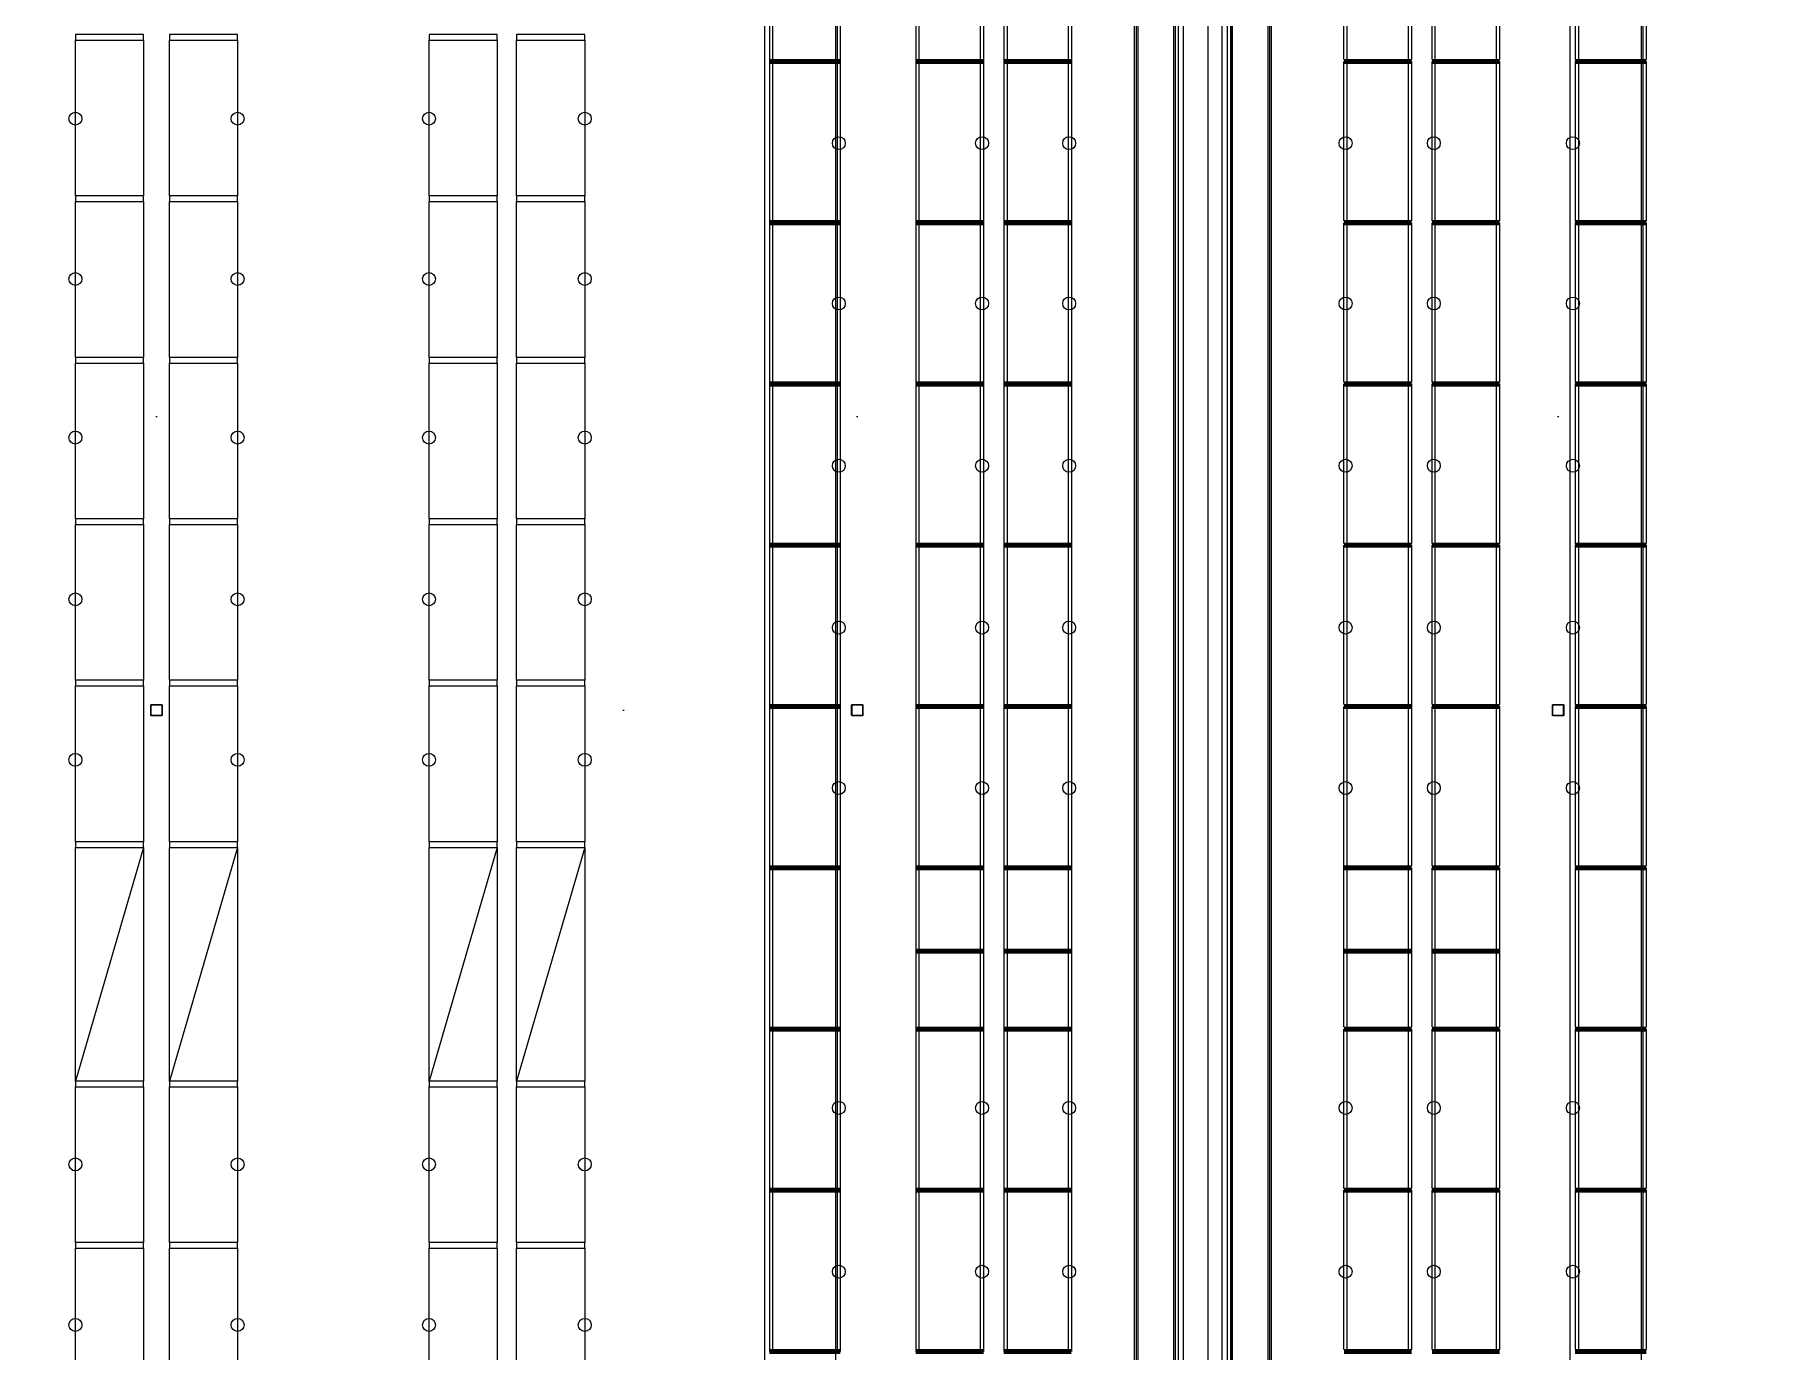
# Model space of a CAD drawing. Header units: millimetres. Extents: x 626570 to 643256, y 6233 to 11343.
# Drawn here: x 635661 to 636723, y 9051 to 9863 of the extents above; entities that cross this region are included whole.
import ezdxf

# ---------------------------------------------------------------- set-up
doc = ezdxf.new("R2010")
doc.units = ezdxf.units.MM
doc.header["$LTSCALE"] = 4000
doc.header["$MEASUREMENT"] = 0
for name, pattern in [('CENTER2', [1.125, 0.75, -0.125, 0.125, -0.125]), ('DASHDOT', [1, 0.5, -0.25, 0, -0.25]), ('HIDDEN', [0.375, 0.25, -0.125])]:
    doc.linetypes.add(name, pattern=pattern)
for name, color, linetype in [('17', 170, 'CONTINUOUS'), ('BEAMS', 170, 'CONTINUOUS'), ('CENTERLINE', 4, 'CENTER2'), ('CONVTOP', 4, 'CONTINUOUS'), ('FRAMES', 170, 'CONTINUOUS'), ('LIGHTS', 50, 'CONTINUOUS'), ('MASTERFOUNDATION_1', 4, 'DASHDOT'), ('MASTERFOUNDATION_25', 7, 'CONTINUOUS'), ('PICKMOD1', 4, 'CONTINUOUS')]:
    doc.layers.add(name, color=color, linetype=linetype)

msp = doc.modelspace()

# ---------------------------------------------------------------- linework, layer by layer
at = {"layer": '17', "linetype": 'HIDDEN'}
for p, q in [((635727.9, 9362), (635685.9, 9218)), ((635785.9, 9362), (635743.9, 9218)), ((635945.9, 9362), (635903.9, 9218)), ((635999.9, 9362), (635957.9, 9218))]:
    msp.add_line(p, q, dxfattribs=at)
at = {"layer": 'BEAMS', "linetype": 'Continuous'}
for p, q in [((636113.7, 9945.8), (636113.7, 9846.4)), ((636115.7, 9945.8), (636115.7, 9846.4)), ((636155.4, 9945.8), (636155.4, 9846.4)), ((636157.4, 9945.8), (636157.4, 9846.4)), ((636610.4, 9945.8), (636610.4, 9847.6)), ((636612.4, 9945.8), (636612.4, 9847.6)), ((636652.2, 9945.8), (636652.2, 9847.6)), ((636654.2, 9945.8), (636654.2, 9847.6)), ((635685.9, 9763.5), (635685.9, 9859.5)), ((635727.9, 9859.5), (635727.9, 9763.5)), ((635743.9, 9763.5), (635743.9, 9859.5)), ((635785.9, 9859.5), (635785.9, 9763.5)), ((635903.9, 9763.5), (635903.9, 9859.5)), ((635945.9, 9859.5), (635945.9, 9763.5)), ((635957.9, 9763.5), (635957.9, 9859.5)), ((635999.9, 9859.5), (635999.9, 9763.5)), ((636113.7, 9846.4), (636113.7, 9747)), ((636115.7, 9846.4), (636115.7, 9747)), ((636155.4, 9846.4), (636155.4, 9747)), ((636157.4, 9846.4), (636157.4, 9747)), ((636610.4, 9846.4), (636610.4, 9748.2)), ((636612.4, 9846.4), (636612.4, 9748.2)), ((636652.2, 9846.4), (636652.2, 9748.2)), ((636654.2, 9846.4), (636654.2, 9748.2)), ((635685.9, 9664), (635685.9, 9760)), ((635727.9, 9760), (635727.9, 9664)), ((635743.9, 9664), (635743.9, 9760)), ((635785.9, 9760), (635785.9, 9664)), ((635903.9, 9664), (635903.9, 9760)), ((635945.9, 9760), (635945.9, 9664)), ((635957.9, 9664), (635957.9, 9760)), ((635999.9, 9760), (635999.9, 9664)), ((636113.7, 9747), (636113.7, 9647.6)), ((636115.7, 9747), (636115.7, 9647.6)), ((636155.4, 9747), (636155.4, 9647.6)), ((636157.4, 9747), (636157.4, 9647.6)), ((636610.4, 9747), (636610.4, 9648.8)), ((636612.4, 9747), (636612.4, 9648.8)), ((636652.2, 9747), (636652.2, 9648.8)), ((636654.2, 9747), (636654.2, 9648.8)), ((635685.9, 9564.5), (635685.9, 9660.5)), ((635727.9, 9660.5), (635727.9, 9564.5)), ((635743.9, 9564.5), (635743.9, 9660.5)), ((635785.9, 9660.5), (635785.9, 9564.5)), ((635903.9, 9564.5), (635903.9, 9660.5)), ((635945.9, 9660.5), (635945.9, 9564.5)), ((635957.9, 9564.5), (635957.9, 9660.5)), ((635999.9, 9660.5), (635999.9, 9564.5)), ((636113.7, 9647.6), (636113.7, 9548.3)), ((636115.7, 9647.6), (636115.7, 9548.3)), ((636155.4, 9647.6), (636155.4, 9548.3)), ((636157.4, 9647.6), (636157.4, 9548.3)), ((636610.4, 9647.6), (636610.4, 9549.4)), ((636612.4, 9647.6), (636612.4, 9549.4)), ((636652.2, 9647.6), (636652.2, 9549.4)), ((636654.2, 9647.6), (636654.2, 9549.4)), ((635685.9, 9465), (635685.9, 9561)), ((635727.9, 9561), (635727.9, 9465)), ((635743.9, 9465), (635743.9, 9561)), ((635785.9, 9561), (635785.9, 9465)), ((635903.9, 9465), (635903.9, 9561)), ((635945.9, 9561), (635945.9, 9465)), ((635957.9, 9465), (635957.9, 9561)), ((635999.9, 9561), (635999.9, 9465)), ((636113.7, 9548.3), (636113.7, 9448.9)), ((636115.7, 9548.3), (636115.7, 9448.9)), ((636155.4, 9548.3), (636155.4, 9448.9)), ((636157.4, 9548.3), (636157.4, 9448.9)), ((636610.4, 9548.3), (636610.4, 9450.1)), ((636612.4, 9548.3), (636612.4, 9450.1)), ((636652.2, 9548.3), (636652.2, 9450.1)), ((636654.2, 9548.3), (636654.2, 9450.1)), ((635685.9, 9365.5), (635685.9, 9461.5)), ((635727.9, 9461.5), (635727.9, 9365.5)), ((635743.9, 9365.5), (635743.9, 9461.5)), ((635785.9, 9461.5), (635785.9, 9365.5)), ((635903.9, 9365.5), (635903.9, 9461.5)), ((635945.9, 9461.5), (635945.9, 9365.5)), ((635957.9, 9365.5), (635957.9, 9461.5)), ((635999.9, 9461.5), (635999.9, 9365.5)), ((636113.7, 9448.9), (636113.7, 9349.5)), ((636115.7, 9448.9), (636115.7, 9349.5)), ((636155.4, 9448.9), (636155.4, 9349.5)), ((636157.4, 9448.9), (636157.4, 9349.5)), ((636610.4, 9448.9), (636610.4, 9350.7)), ((636612.4, 9448.9), (636612.4, 9350.7)), ((636652.2, 9448.9), (636652.2, 9350.7)), ((636654.2, 9448.9), (636654.2, 9350.7)), ((635685.9, 9218), (635685.9, 9362)), ((635727.9, 9362), (635727.9, 9218)), ((635743.9, 9218), (635743.9, 9362)), ((635785.9, 9362), (635785.9, 9218)), ((635903.9, 9218), (635903.9, 9362)), ((635945.9, 9362), (635945.9, 9218)), ((635957.9, 9218), (635957.9, 9362)), ((635999.9, 9362), (635999.9, 9218)), ((636113.7, 9349.5), (636113.7, 9250.1)), ((636115.7, 9349.5), (636115.7, 9250.1)), ((636155.4, 9349.5), (636155.4, 9250.1)), ((636157.4, 9349.5), (636157.4, 9250.1)), ((636610.4, 9349.5), (636610.4, 9251.3)), ((636612.4, 9349.5), (636612.4, 9251.3)), ((636652.2, 9349.5), (636652.2, 9251.3)), ((636654.2, 9349.5), (636654.2, 9251.3)), ((636113.7, 9250.1), (636113.7, 9150.8)), ((636115.7, 9250.1), (636115.7, 9150.8)), ((636155.4, 9250.1), (636155.4, 9150.8)), ((636157.4, 9250.1), (636157.4, 9150.8)), ((636610.4, 9250.1), (636610.4, 9151.9)), ((636612.4, 9250.1), (636612.4, 9151.9)), ((636652.2, 9250.1), (636652.2, 9151.9)), ((636654.2, 9250.1), (636654.2, 9151.9)), ((635685.9, 9118.5), (635685.9, 9214.5)), ((635727.9, 9214.5), (635727.9, 9118.5)), ((635743.9, 9118.5), (635743.9, 9214.5)), ((635785.9, 9214.5), (635785.9, 9118.5)), ((635903.9, 9118.5), (635903.9, 9214.5)), ((635945.9, 9214.5), (635945.9, 9118.5)), ((635957.9, 9118.5), (635957.9, 9214.5)), ((635999.9, 9214.5), (635999.9, 9118.5)), ((636113.7, 9150.8), (636113.7, 9051.4)), ((636115.7, 9150.8), (636115.7, 9051.4)), ((636155.4, 9150.8), (636155.4, 9051.4)), ((636157.4, 9150.8), (636157.4, 9051.4)), ((636610.4, 9150.8), (636610.4, 9052.6)), ((636612.4, 9150.8), (636612.4, 9052.6)), ((636652.2, 9150.8), (636652.2, 9052.6)), ((636654.2, 9150.8), (636654.2, 9052.6)), ((635685.9, 9019), (635685.9, 9115)), ((635727.9, 9115), (635727.9, 9019)), ((635743.9, 9019), (635743.9, 9115)), ((635785.9, 9115), (635785.9, 9019)), ((635903.9, 9019), (635903.9, 9115)), ((635945.9, 9115), (635945.9, 9019)), ((635957.9, 9019), (635957.9, 9115)), ((635999.9, 9115), (635999.9, 9019))]:
    msp.add_line(p, q, dxfattribs=at)
at = {"layer": 'BEAMS'}
for p, q in [((636203.9, 9945.8), (636203.9, 9846.4)), ((636205.9, 9945.8), (636205.9, 9846.4)), ((636243.7, 9945.8), (636243.7, 9846.4)), ((636245.7, 9945.8), (636245.7, 9846.4)), ((636258.2, 9945.8), (636258.2, 9846.4)), ((636260.2, 9945.8), (636260.2, 9846.4)), ((636297.9, 9945.8), (636297.9, 9846.4)), ((636299.9, 9945.8), (636299.9, 9846.4)), ((636467.9, 9847.6), (636467.9, 9945.8)), ((636469.9, 9847.6), (636469.9, 9945.8)), ((636507.7, 9847.6), (636507.7, 9945.8)), ((636509.7, 9847.6), (636509.7, 9945.8)), ((636522.2, 9847.6), (636522.2, 9945.8)), ((636524.2, 9847.6), (636524.2, 9945.8)), ((636561.9, 9847.6), (636561.9, 9945.8)), ((636563.9, 9847.6), (636563.9, 9945.8)), ((636203.9, 9846.4), (636203.9, 9747)), ((636205.9, 9846.4), (636205.9, 9747)), ((636243.7, 9846.4), (636243.7, 9747)), ((636245.7, 9846.4), (636245.7, 9747)), ((636258.2, 9846.4), (636258.2, 9747)), ((636260.2, 9846.4), (636260.2, 9747)), ((636297.9, 9846.4), (636297.9, 9747)), ((636299.9, 9846.4), (636299.9, 9747)), ((636467.9, 9748.2), (636467.9, 9846.4)), ((636469.9, 9748.2), (636469.9, 9846.4)), ((636507.7, 9748.2), (636507.7, 9846.4)), ((636509.7, 9748.2), (636509.7, 9846.4)), ((636522.2, 9748.2), (636522.2, 9846.4)), ((636524.2, 9748.2), (636524.2, 9846.4)), ((636561.9, 9748.2), (636561.9, 9846.4)), ((636563.9, 9748.2), (636563.9, 9846.4)), ((636203.9, 9747), (636203.9, 9647.6)), ((636205.9, 9747), (636205.9, 9647.6)), ((636243.7, 9747), (636243.7, 9647.6)), ((636245.7, 9747), (636245.7, 9647.6)), ((636258.2, 9747), (636258.2, 9647.6)), ((636260.2, 9747), (636260.2, 9647.6)), ((636297.9, 9747), (636297.9, 9647.6)), ((636299.9, 9747), (636299.9, 9647.6)), ((636467.9, 9648.8), (636467.9, 9747)), ((636469.9, 9648.8), (636469.9, 9747)), ((636507.7, 9648.8), (636507.7, 9747)), ((636509.7, 9648.8), (636509.7, 9747)), ((636522.2, 9648.8), (636522.2, 9747)), ((636524.2, 9648.8), (636524.2, 9747)), ((636561.9, 9648.8), (636561.9, 9747)), ((636563.9, 9648.8), (636563.9, 9747)), ((636203.9, 9647.6), (636203.9, 9548.3)), ((636205.9, 9647.6), (636205.9, 9548.3)), ((636243.7, 9647.6), (636243.7, 9548.3)), ((636245.7, 9647.6), (636245.7, 9548.3)), ((636258.2, 9647.6), (636258.2, 9548.3)), ((636260.2, 9647.6), (636260.2, 9548.3)), ((636297.9, 9647.6), (636297.9, 9548.3)), ((636299.9, 9647.6), (636299.9, 9548.3)), ((636467.9, 9549.4), (636467.9, 9647.6)), ((636469.9, 9549.4), (636469.9, 9647.6)), ((636507.7, 9549.4), (636507.7, 9647.6)), ((636509.7, 9549.4), (636509.7, 9647.6)), ((636522.2, 9549.4), (636522.2, 9647.6)), ((636524.2, 9549.4), (636524.2, 9647.6)), ((636561.9, 9549.4), (636561.9, 9647.6)), ((636563.9, 9549.4), (636563.9, 9647.6)), ((636203.9, 9548.3), (636203.9, 9448.9)), ((636205.9, 9548.3), (636205.9, 9448.9)), ((636243.7, 9548.3), (636243.7, 9448.9)), ((636245.7, 9548.3), (636245.7, 9448.9)), ((636258.2, 9548.3), (636258.2, 9448.9)), ((636260.2, 9548.3), (636260.2, 9448.9)), ((636297.9, 9548.3), (636297.9, 9448.9)), ((636299.9, 9548.3), (636299.9, 9448.9)), ((636467.9, 9450.1), (636467.9, 9548.3)), ((636469.9, 9450.1), (636469.9, 9548.3)), ((636507.7, 9448.9), (636507.7, 9548.3)), ((636509.7, 9448.9), (636509.7, 9548.3)), ((636522.2, 9450.1), (636522.2, 9548.3)), ((636524.2, 9450.1), (636524.2, 9548.3)), ((636561.9, 9450.1), (636561.9, 9548.3)), ((636563.9, 9450.1), (636563.9, 9548.3)), ((636203.9, 9448.9), (636203.9, 9349.5)), ((636205.9, 9448.9), (636205.9, 9349.5)), ((636243.7, 9448.9), (636243.7, 9349.5)), ((636245.7, 9448.9), (636245.7, 9349.5)), ((636258.2, 9448.9), (636258.2, 9349.5)), ((636260.2, 9448.9), (636260.2, 9349.5)), ((636297.9, 9448.9), (636297.9, 9349.5)), ((636299.9, 9448.9), (636299.9, 9349.5)), ((636467.9, 9349.5), (636467.9, 9448.9)), ((636469.9, 9349.5), (636469.9, 9448.9)), ((636507.7, 9350.7), (636507.7, 9448.9)), ((636509.7, 9350.7), (636509.7, 9448.9)), ((636522.2, 9350.7), (636522.2, 9448.9)), ((636524.2, 9350.7), (636524.2, 9448.9)), ((636561.9, 9350.7), (636561.9, 9448.9)), ((636563.9, 9350.7), (636563.9, 9448.9)), ((636203.9, 9349.5), (636203.9, 9250.1)), ((636205.9, 9349.5), (636205.9, 9250.1)), ((636243.7, 9349.5), (636243.7, 9250.1)), ((636245.7, 9349.5), (636245.7, 9250.1)), ((636258.2, 9349.5), (636258.2, 9250.1)), ((636260.2, 9349.5), (636260.2, 9250.1)), ((636297.9, 9349.5), (636297.9, 9250.1)), ((636299.9, 9349.5), (636299.9, 9250.1)), ((636467.9, 9251.3), (636467.9, 9349.5)), ((636469.9, 9251.3), (636469.9, 9349.5)), ((636507.7, 9251.3), (636507.7, 9349.5)), ((636509.7, 9251.3), (636509.7, 9349.5)), ((636522.2, 9251.3), (636522.2, 9349.5)), ((636524.2, 9251.3), (636524.2, 9349.5)), ((636561.9, 9251.3), (636561.9, 9349.5)), ((636563.9, 9251.3), (636563.9, 9349.5)), ((636203.9, 9250.1), (636203.9, 9150.8)), ((636205.9, 9250.1), (636205.9, 9150.8)), ((636243.7, 9250.1), (636243.7, 9150.8)), ((636245.7, 9250.1), (636245.7, 9150.8)), ((636258.2, 9250.1), (636258.2, 9150.8)), ((636260.2, 9250.1), (636260.2, 9150.8)), ((636297.9, 9250.1), (636297.9, 9150.8)), ((636299.9, 9250.1), (636299.9, 9150.8)), ((636467.9, 9151.9), (636467.9, 9250.1)), ((636469.9, 9151.9), (636469.9, 9250.1)), ((636507.7, 9151.9), (636507.7, 9250.1)), ((636509.7, 9151.9), (636509.7, 9250.1)), ((636522.2, 9151.9), (636522.2, 9250.1)), ((636524.2, 9151.9), (636524.2, 9250.1)), ((636561.9, 9151.9), (636561.9, 9250.1)), ((636563.9, 9151.9), (636563.9, 9250.1)), ((636203.9, 9150.8), (636203.9, 9051.4)), ((636205.9, 9150.8), (636205.9, 9051.4)), ((636243.7, 9150.8), (636243.7, 9051.4)), ((636245.7, 9150.8), (636245.7, 9051.4)), ((636258.2, 9150.8), (636258.2, 9051.4)), ((636260.2, 9150.8), (636260.2, 9051.4)), ((636297.9, 9150.8), (636297.9, 9051.4)), ((636299.9, 9150.8), (636299.9, 9051.4)), ((636467.9, 9052.6), (636467.9, 9150.8)), ((636469.9, 9052.6), (636469.9, 9150.8)), ((636507.7, 9052.6), (636507.7, 9150.8)), ((636509.7, 9052.6), (636509.7, 9150.8)), ((636522.2, 9052.6), (636522.2, 9150.8)), ((636524.2, 9052.6), (636524.2, 9150.8)), ((636561.9, 9052.6), (636561.9, 9150.8)), ((636563.9, 9052.6), (636563.9, 9150.8))]:
    msp.add_line(p, q, dxfattribs=at)
at = {"layer": 'CENTERLINE'}
msp.add_line((636383.9, 10536.7), (636383.9, 8250.6), dxfattribs=at)
msp.add_line((636383.9, 10536.7), (636383.9, 8250.6), dxfattribs=at)
at = {"layer": 'CONVTOP'}
for p, q in [((636365.8, 9045), (636365.8, 10472)), ((636368.9, 9045), (636368.9, 10472)), ((636392.9, 9045), (636392.9, 10472)), ((636396, 9045), (636396, 10472)), ((636339.8, 10294.2), (636339.8, 8353.5)), ((636340.8, 10294.2), (636340.8, 8353.5)), ((636362.8, 10294.2), (636362.8, 8353.5)), ((636363.8, 10294.2), (636363.8, 8353.5)), ((636398, 10294.2), (636398, 8353.5)), ((636399, 10294.2), (636399, 8353.5)), ((636421, 10294.2), (636421, 8353.5)), ((636422, 10294.2), (636422, 8353.5))]:
    msp.add_line(p, q, dxfattribs=at)
at = {"layer": 'FRAMES', "linetype": 'Continuous', "flags": 128}
for points in [[(635685.9, 9859.5), (635727.9, 9859.5), (635727.9, 9863), (635685.9, 9863), (635685.9, 9859.5)], [(635743.9, 9859.5), (635785.9, 9859.5), (635785.9, 9863), (635743.9, 9863), (635743.9, 9859.5)], [(635903.9, 9859.5), (635945.9, 9859.5), (635945.9, 9863), (635903.9, 9863), (635903.9, 9859.5)], [(635957.9, 9859.5), (635999.9, 9859.5), (635999.9, 9863), (635957.9, 9863), (635957.9, 9859.5)], [(635685.9, 9760), (635727.9, 9760), (635727.9, 9763.5), (635685.9, 9763.5), (635685.9, 9760)], [(635743.9, 9760), (635785.9, 9760), (635785.9, 9763.5), (635743.9, 9763.5), (635743.9, 9760)], [(635903.9, 9760), (635945.9, 9760), (635945.9, 9763.5), (635903.9, 9763.5), (635903.9, 9760)], [(635957.9, 9760), (635999.9, 9760), (635999.9, 9763.5), (635957.9, 9763.5), (635957.9, 9760)], [(635685.9, 9660.5), (635727.9, 9660.5), (635727.9, 9664), (635685.9, 9664), (635685.9, 9660.5)], [(635743.9, 9660.5), (635785.9, 9660.5), (635785.9, 9664), (635743.9, 9664), (635743.9, 9660.5)], [(635903.9, 9660.5), (635945.9, 9660.5), (635945.9, 9664), (635903.9, 9664), (635903.9, 9660.5)], [(635957.9, 9660.5), (635999.9, 9660.5), (635999.9, 9664), (635957.9, 9664), (635957.9, 9660.5)], [(635685.9, 9561), (635727.9, 9561), (635727.9, 9564.5), (635685.9, 9564.5), (635685.9, 9561)], [(635743.9, 9561), (635785.9, 9561), (635785.9, 9564.5), (635743.9, 9564.5), (635743.9, 9561)], [(635903.9, 9561), (635945.9, 9561), (635945.9, 9564.5), (635903.9, 9564.5), (635903.9, 9561)], [(635957.9, 9561), (635999.9, 9561), (635999.9, 9564.5), (635957.9, 9564.5), (635957.9, 9561)], [(635685.9, 9461.5), (635727.9, 9461.5), (635727.9, 9465), (635685.9, 9465), (635685.9, 9461.5)], [(635743.9, 9461.5), (635785.9, 9461.5), (635785.9, 9465), (635743.9, 9465), (635743.9, 9461.5)], [(635903.9, 9461.5), (635945.9, 9461.5), (635945.9, 9465), (635903.9, 9465), (635903.9, 9461.5)], [(635957.9, 9461.5), (635999.9, 9461.5), (635999.9, 9465), (635957.9, 9465), (635957.9, 9461.5)], [(635685.9, 9362), (635727.9, 9362), (635727.9, 9365.5), (635685.9, 9365.5), (635685.9, 9362)], [(635685.9, 9362), (635727.9, 9362), (635727.9, 9365.5), (635685.9, 9365.5), (635685.9, 9362)], [(635743.9, 9362), (635785.9, 9362), (635785.9, 9365.5), (635743.9, 9365.5), (635743.9, 9362)], [(635743.9, 9362), (635785.9, 9362), (635785.9, 9365.5), (635743.9, 9365.5), (635743.9, 9362)], [(635903.9, 9362), (635945.9, 9362), (635945.9, 9365.5), (635903.9, 9365.5), (635903.9, 9362)], [(635903.9, 9362), (635945.9, 9362), (635945.9, 9365.5), (635903.9, 9365.5), (635903.9, 9362)], [(635957.9, 9362), (635999.9, 9362), (635999.9, 9365.5), (635957.9, 9365.5), (635957.9, 9362)], [(635957.9, 9362), (635999.9, 9362), (635999.9, 9365.5), (635957.9, 9365.5), (635957.9, 9362)], [(635685.9, 9214.5), (635727.9, 9214.5), (635727.9, 9218), (635685.9, 9218), (635685.9, 9214.5)], [(635743.9, 9214.5), (635785.9, 9214.5), (635785.9, 9218), (635743.9, 9218), (635743.9, 9214.5)], [(635903.9, 9214.5), (635945.9, 9214.5), (635945.9, 9218), (635903.9, 9218), (635903.9, 9214.5)], [(635957.9, 9214.5), (635999.9, 9214.5), (635999.9, 9218), (635957.9, 9218), (635957.9, 9214.5)], [(635685.9, 9115), (635727.9, 9115), (635727.9, 9118.5), (635685.9, 9118.5), (635685.9, 9115)], [(635743.9, 9115), (635785.9, 9115), (635785.9, 9118.5), (635743.9, 9118.5), (635743.9, 9115)], [(635903.9, 9115), (635945.9, 9115), (635945.9, 9118.5), (635903.9, 9118.5), (635903.9, 9115)], [(635957.9, 9115), (635999.9, 9115), (635999.9, 9118.5), (635957.9, 9118.5), (635957.9, 9115)]]:
    msp.add_lwpolyline(points, close=True, dxfattribs=at)
at = {"layer": 'FRAMES', "linetype": 'Continuous', "const_width": 3.13}
for points in [[(636113.7, 9846.4), (636157.4, 9846.4)], [(636113.7, 9846.4), (636157.4, 9846.4)], [(636203.9, 9846.4), (636245.7, 9846.4)], [(636203.9, 9846.4), (636245.7, 9846.4)], [(636258.2, 9846.4), (636299.9, 9846.4)], [(636258.2, 9846.4), (636299.9, 9846.4)], [(636467.9, 9846.4), (636509.7, 9846.4)], [(636467.9, 9846.4), (636509.7, 9846.4)], [(636522.2, 9846.4), (636563.9, 9846.4)], [(636522.2, 9846.4), (636563.9, 9846.4)], [(636610.4, 9846.4), (636654.2, 9846.4)], [(636610.4, 9846.4), (636654.2, 9846.4)], [(636113.7, 9747), (636157.4, 9747)], [(636203.9, 9747), (636245.7, 9747)], [(636258.2, 9747), (636299.9, 9747)], [(636467.9, 9747), (636509.7, 9747)], [(636522.2, 9747), (636563.9, 9747)], [(636610.4, 9747), (636654.2, 9747)], [(636113.7, 9647.6), (636157.4, 9647.6)], [(636203.9, 9647.6), (636245.7, 9647.6)], [(636258.2, 9647.6), (636299.9, 9647.6)], [(636467.9, 9647.6), (636509.7, 9647.6)], [(636522.2, 9647.6), (636563.9, 9647.6)], [(636610.4, 9647.6), (636654.2, 9647.6)], [(636113.7, 9548.3), (636157.4, 9548.3)], [(636113.7, 9548.3), (636157.4, 9548.3)], [(636113.7, 9548.3), (636157.4, 9548.3)], [(636113.7, 9548.3), (636157.4, 9548.3)], [(636113.7, 9548.3), (636157.4, 9548.3)], [(636203.9, 9548.3), (636245.7, 9548.3)], [(636203.9, 9548.3), (636245.7, 9548.3)], [(636203.9, 9548.3), (636245.7, 9548.3)], [(636203.9, 9548.3), (636245.7, 9548.3)], [(636203.9, 9548.3), (636245.7, 9548.3)], [(636258.2, 9548.3), (636299.9, 9548.3)], [(636258.2, 9548.3), (636299.9, 9548.3)], [(636258.2, 9548.3), (636299.9, 9548.3)], [(636258.2, 9548.3), (636299.9, 9548.3)], [(636258.2, 9548.3), (636299.9, 9548.3)], [(636467.9, 9548.3), (636509.7, 9548.3)], [(636467.9, 9548.3), (636509.7, 9548.3)], [(636467.9, 9548.3), (636509.7, 9548.3)], [(636467.9, 9548.3), (636509.7, 9548.3)], [(636467.9, 9548.3), (636509.7, 9548.3)], [(636522.2, 9548.3), (636563.9, 9548.3)], [(636522.2, 9548.3), (636563.9, 9548.3)], [(636522.2, 9548.3), (636563.9, 9548.3)], [(636522.2, 9548.3), (636563.9, 9548.3)], [(636522.2, 9548.3), (636563.9, 9548.3)], [(636610.4, 9548.3), (636654.2, 9548.3)], [(636610.4, 9548.3), (636654.2, 9548.3)], [(636610.4, 9548.3), (636654.2, 9548.3)], [(636610.4, 9548.3), (636654.2, 9548.3)], [(636610.4, 9548.3), (636654.2, 9548.3)], [(636113.7, 9448.9), (636157.4, 9448.9)], [(636113.7, 9448.9), (636157.4, 9448.9)], [(636113.7, 9448.9), (636157.4, 9448.9)], [(636113.7, 9448.9), (636157.4, 9448.9)], [(636203.9, 9448.9), (636245.7, 9448.9)], [(636203.9, 9448.9), (636245.7, 9448.9)], [(636203.9, 9448.9), (636245.7, 9448.9)], [(636203.9, 9448.9), (636245.7, 9448.9)], [(636258.2, 9448.9), (636299.9, 9448.9)], [(636258.2, 9448.9), (636299.9, 9448.9)], [(636258.2, 9448.9), (636299.9, 9448.9)], [(636258.2, 9448.9), (636299.9, 9448.9)], [(636467.9, 9448.9), (636509.7, 9448.9)], [(636467.9, 9448.9), (636509.7, 9448.9)], [(636467.9, 9448.9), (636509.7, 9448.9)], [(636467.9, 9448.9), (636509.7, 9448.9)], [(636522.2, 9448.9), (636563.9, 9448.9)], [(636522.2, 9448.9), (636563.9, 9448.9)], [(636522.2, 9448.9), (636563.9, 9448.9)], [(636522.2, 9448.9), (636563.9, 9448.9)], [(636610.4, 9448.9), (636654.2, 9448.9)], [(636610.4, 9448.9), (636654.2, 9448.9)], [(636610.4, 9448.9), (636654.2, 9448.9)], [(636610.4, 9448.9), (636654.2, 9448.9)], [(636113.7, 9349.5), (636157.4, 9349.5)], [(636113.7, 9349.5), (636157.4, 9349.5)], [(636113.7, 9349.5), (636157.4, 9349.5)], [(636203.9, 9349.5), (636245.7, 9349.5)], [(636203.9, 9349.5), (636245.7, 9349.5)], [(636203.9, 9349.5), (636245.7, 9349.5)], [(636258.2, 9349.5), (636299.9, 9349.5)], [(636258.2, 9349.5), (636299.9, 9349.5)], [(636258.2, 9349.5), (636299.9, 9349.5)], [(636467.9, 9349.5), (636509.7, 9349.5)], [(636467.9, 9349.5), (636509.7, 9349.5)], [(636467.9, 9349.5), (636509.7, 9349.5)], [(636467.9, 9349.5), (636509.7, 9349.5)], [(636467.9, 9349.5), (636509.7, 9349.5)], [(636522.2, 9349.5), (636563.9, 9349.5)], [(636522.2, 9349.5), (636563.9, 9349.5)], [(636522.2, 9349.5), (636563.9, 9349.5)], [(636610.4, 9349.5), (636654.2, 9349.5)], [(636610.4, 9349.5), (636654.2, 9349.5)], [(636610.4, 9349.5), (636654.2, 9349.5)], [(636245.7, 9298.1), (636203.9, 9298.1)], [(636299.9, 9298.1), (636258.2, 9298.1)], [(636299.9, 9298.1), (636258.2, 9298.1)], [(636467.9, 9298.1), (636509.7, 9298.1)], [(636467.9, 9298.1), (636509.7, 9298.1)], [(636522.2, 9298.1), (636563.9, 9298.1)], [(636113.7, 9250.1), (636157.4, 9250.1)], [(636113.7, 9250.1), (636157.4, 9250.1)], [(636203.9, 9250.1), (636245.7, 9250.1)], [(636203.9, 9250.1), (636245.7, 9250.1)], [(636258.2, 9250.1), (636299.9, 9250.1)], [(636258.2, 9250.1), (636299.9, 9250.1)], [(636467.9, 9250.1), (636509.7, 9250.1)], [(636467.9, 9250.1), (636509.7, 9250.1)], [(636467.9, 9250.1), (636509.7, 9250.1)], [(636467.9, 9250.1), (636509.7, 9250.1)], [(636522.2, 9250.1), (636563.9, 9250.1)], [(636522.2, 9250.1), (636563.9, 9250.1)], [(636610.4, 9250.1), (636654.2, 9250.1)], [(636610.4, 9250.1), (636654.2, 9250.1)], [(636113.7, 9150.8), (636157.4, 9150.8)], [(636203.9, 9150.8), (636245.7, 9150.8)], [(636258.2, 9150.8), (636299.9, 9150.8)], [(636467.9, 9150.8), (636509.7, 9150.8)], [(636522.2, 9150.8), (636563.9, 9150.8)], [(636610.4, 9150.8), (636654.2, 9150.8)], [(636113.7, 9051.4), (636157.4, 9051.4)], [(636203.9, 9051.4), (636245.7, 9051.4)], [(636258.2, 9051.4), (636299.9, 9051.4)], [(636467.9, 9051.4), (636509.7, 9051.4)], [(636522.2, 9051.4), (636563.9, 9051.4)], [(636610.4, 9051.4), (636654.2, 9051.4)]]:
    msp.add_lwpolyline(points, dxfattribs=at)
at = {"layer": 'LIGHTS'}
for centre in [(635685.9, 9811.1), (635785.9, 9811.1), (635903.9, 9811.1), (635999.9, 9811.1), (636156.5, 9796), (636244.8, 9796), (636298.5, 9796), (636468.9, 9796), (636523.3, 9796), (636609, 9796), (635685.9, 9712.3), (635785.9, 9712.3), (635903.9, 9712.3), (635999.9, 9712.3), (636156.5, 9697.2), (636244.8, 9697.2), (636298.5, 9697.2), (636468.9, 9697.2), (636523.3, 9697.2), (636609, 9697.2), (635685.9, 9614.6), (635785.9, 9614.6), (635903.9, 9614.6), (635999.9, 9614.6), (636156.5, 9597.2), (636244.8, 9597.2), (636298.5, 9597.2), (636468.9, 9597.2), (636523.3, 9597.2), (636609, 9597.2), (635685.9, 9514.9), (635785.9, 9514.9), (635903.9, 9514.9), (635999.9, 9514.9), (636156.5, 9497.5), (636244.8, 9497.5), (636298.5, 9497.5), (636468.9, 9497.5), (636523.3, 9497.5), (636609, 9497.5), (635685.9, 9416), (635785.9, 9416), (635903.9, 9416), (635999.9, 9416), (636156.5, 9398.6), (636244.8, 9398.6), (636298.5, 9398.6), (636468.9, 9398.6), (636523.3, 9398.6), (636609, 9398.6), (636156.5, 9201.5), (636244.8, 9201.5), (636298.5, 9201.5), (636468.9, 9201.5), (636523.3, 9201.5), (636609, 9201.5), (635685.9, 9166.7), (635785.9, 9166.7), (635903.9, 9166.7), (635999.9, 9166.7), (636156.5, 9100.6), (636244.8, 9100.6), (636298.5, 9100.6), (636468.9, 9100.6), (636523.3, 9100.6), (636609, 9100.6), (635685.9, 9067.8), (635785.9, 9067.8), (635903.9, 9067.8), (635999.9, 9067.8)]:
    msp.add_circle(centre, 3.99, dxfattribs=at)
at = {"layer": 'MASTERFOUNDATION_1', "linetype": 'DASHDOT'}
for p, q in [((635735.9, 6627.5), (635735.9, 11123.2)), ((636167.9, 6627.5), (636167.9, 11123.2)), ((636599.9, 6627.5), (636599.9, 11123.2)), ((643023.9, 9446.6), (626796.6, 9446.6))]:
    msp.add_line(p, q, dxfattribs=at)
at = {"layer": 'MASTERFOUNDATION_25', "linetype": 'Continuous', "flags": 128}
for points in [[(635733, 9450.1), (635738.8, 9450.1), (635738.8, 9450.1), (635738.8, 9450.1), (635738.9, 9450.1), (635738.9, 9450.1), (635738.9, 9450.1), (635738.9, 9450.1), (635738.9, 9450.1), (635739, 9450.1), (635739, 9450.1), (635739, 9450.1), (635739, 9450.1), (635739, 9450.1), (635739.1, 9450), (635739.1, 9450), (635739.1, 9450), (635739.1, 9450), (635739.1, 9450), (635739.2, 9450), (635739.2, 9450), (635739.2, 9450), (635739.2, 9449.9), (635739.2, 9449.9), (635739.2, 9449.9), (635739.3, 9449.9), (635739.3, 9449.9), (635739.3, 9449.9), (635739.3, 9449.9), (635739.3, 9449.8), (635739.3, 9449.8), (635739.3, 9449.8), (635739.3, 9449.8), (635739.3, 9449.8), (635739.4, 9449.7), (635739.4, 9449.7), (635739.4, 9449.7), (635739.4, 9449.7), (635739.4, 9449.7), (635739.4, 9449.6), (635739.4, 9449.6), (635739.4, 9449.6), (635739.4, 9449.6), (635739.4, 9449.6), (635739.4, 9449.5), (635739.4, 9449.5), (635739.4, 9449.5), (635739.4, 9443.7), (635739.4, 9443.7), (635739.4, 9443.7), (635739.4, 9443.7), (635739.4, 9443.6), (635739.4, 9443.6), (635739.4, 9443.6), (635739.4, 9443.6), (635739.4, 9443.6), (635739.4, 9443.5), (635739.4, 9443.5), (635739.4, 9443.5), (635739.4, 9443.5), (635739.3, 9443.5), (635739.3, 9443.4), (635739.3, 9443.4), (635739.3, 9443.4), (635739.3, 9443.4), (635739.3, 9443.4), (635739.3, 9443.3), (635739.3, 9443.3), (635739.3, 9443.3), (635739.2, 9443.3), (635739.2, 9443.3), (635739.2, 9443.3), (635739.2, 9443.3), (635739.2, 9443.2), (635739.2, 9443.2), (635739.1, 9443.2), (635739.1, 9443.2), (635739.1, 9443.2), (635739.1, 9443.2), (635739.1, 9443.2), (635739, 9443.2), (635739, 9443.2), (635739, 9443.1), (635739, 9443.1), (635739, 9443.1), (635738.9, 9443.1), (635738.9, 9443.1), (635738.9, 9443.1), (635738.9, 9443.1), (635738.9, 9443.1), (635738.8, 9443.1), (635738.8, 9443.1), (635738.8, 9443.1), (635733, 9443.1), (635733, 9443.1), (635733, 9443.1), (635733, 9443.1), (635732.9, 9443.1), (635732.9, 9443.1), (635732.9, 9443.1), (635732.9, 9443.1), (635732.9, 9443.1), (635732.8, 9443.1), (635732.8, 9443.1), (635732.8, 9443.2), (635732.8, 9443.2), (635732.8, 9443.2), (635732.7, 9443.2), (635732.7, 9443.2), (635732.7, 9443.2), (635732.7, 9443.2), (635732.7, 9443.2), (635732.6, 9443.2), (635732.6, 9443.3), (635732.6, 9443.3), (635732.6, 9443.3), (635732.6, 9443.3), (635732.6, 9443.3), (635732.6, 9443.3), (635732.5, 9443.3), (635732.5, 9443.4), (635732.5, 9443.4), (635732.5, 9443.4), (635732.5, 9443.4), (635732.5, 9443.4), (635732.5, 9443.5), (635732.5, 9443.5), (635732.5, 9443.5), (635732.4, 9443.5), (635732.4, 9443.5), (635732.4, 9443.6), (635732.4, 9443.6), (635732.4, 9443.6), (635732.4, 9443.6), (635732.4, 9443.6), (635732.4, 9443.7), (635732.4, 9443.7), (635732.4, 9443.7), (635732.4, 9443.7), (635732.4, 9449.5), (635732.4, 9449.5), (635732.4, 9449.5), (635732.4, 9449.6), (635732.4, 9449.6), (635732.4, 9449.6), (635732.4, 9449.6), (635732.4, 9449.6), (635732.4, 9449.7), (635732.4, 9449.7), (635732.4, 9449.7), (635732.5, 9449.7), (635732.5, 9449.7), (635732.5, 9449.8), (635732.5, 9449.8), (635732.5, 9449.8), (635732.5, 9449.8), (635732.5, 9449.8), (635732.5, 9449.9), (635732.5, 9449.9), (635732.6, 9449.9), (635732.6, 9449.9), (635732.6, 9449.9), (635732.6, 9449.9), (635732.6, 9449.9), (635732.6, 9450), (635732.6, 9450), (635732.7, 9450), (635732.7, 9450), (635732.7, 9450), (635732.7, 9450), (635732.7, 9450), (635732.8, 9450), (635732.8, 9450.1), (635732.8, 9450.1), (635732.8, 9450.1), (635732.8, 9450.1), (635732.9, 9450.1), (635732.9, 9450.1), (635732.9, 9450.1), (635732.9, 9450.1), (635732.9, 9450.1), (635733, 9450.1), (635733, 9450.1), (635733, 9450.1), (635733, 9450.1)], [(635733, 9449.8), (635738.8, 9449.8), (635738.8, 9449.8), (635738.8, 9449.8), (635738.8, 9449.8), (635738.8, 9449.8), (635738.8, 9449.8), (635738.9, 9449.8), (635738.9, 9449.8), (635738.9, 9449.8), (635738.9, 9449.8), (635738.9, 9449.8), (635738.9, 9449.8), (635738.9, 9449.8), (635738.9, 9449.8), (635738.9, 9449.8), (635738.9, 9449.8), (635739, 9449.7), (635739, 9449.7), (635739, 9449.7), (635739, 9449.7), (635739, 9449.7), (635739, 9449.7), (635739, 9449.7), (635739, 9449.7), (635739, 9449.7), (635739, 9449.7), (635739, 9449.7), (635739, 9449.7), (635739, 9449.7), (635739.1, 9449.7), (635739.1, 9449.6), (635739.1, 9449.6), (635739.1, 9449.6), (635739.1, 9449.6), (635739.1, 9449.6), (635739.1, 9449.6), (635739.1, 9449.6), (635739.1, 9449.6), (635739.1, 9449.6), (635739.1, 9449.6), (635739.1, 9449.5), (635739.1, 9449.5), (635739.1, 9449.5), (635739.1, 9449.5), (635739.1, 9449.5), (635739.1, 9449.5), (635739.1, 9443.7), (635739.1, 9443.7), (635739.1, 9443.7), (635739.1, 9443.7), (635739.1, 9443.7), (635739.1, 9443.7), (635739.1, 9443.7), (635739.1, 9443.7), (635739.1, 9443.6), (635739.1, 9443.6), (635739.1, 9443.6), (635739.1, 9443.6), (635739.1, 9443.6), (635739.1, 9443.6), (635739.1, 9443.6), (635739.1, 9443.6), (635739.1, 9443.6), (635739, 9443.6), (635739, 9443.5), (635739, 9443.5), (635739, 9443.5), (635739, 9443.5), (635739, 9443.5), (635739, 9443.5), (635739, 9443.5), (635739, 9443.5), (635739, 9443.5), (635739, 9443.5), (635739, 9443.5), (635739, 9443.5), (635738.9, 9443.5), (635738.9, 9443.5), (635738.9, 9443.5), (635738.9, 9443.4), (635738.9, 9443.4), (635738.9, 9443.4), (635738.9, 9443.4), (635738.9, 9443.4), (635738.9, 9443.4), (635738.9, 9443.4), (635738.8, 9443.4), (635738.8, 9443.4), (635738.8, 9443.4), (635738.8, 9443.4), (635738.8, 9443.4), (635738.8, 9443.4), (635733, 9443.4), (635733, 9443.4), (635733, 9443.4), (635733, 9443.4), (635733, 9443.4), (635733, 9443.4), (635733, 9443.4), (635733, 9443.4), (635732.9, 9443.4), (635732.9, 9443.4), (635732.9, 9443.4), (635732.9, 9443.4), (635732.9, 9443.4), (635732.9, 9443.5), (635732.9, 9443.5), (635732.9, 9443.5), (635732.9, 9443.5), (635732.9, 9443.5), (635732.9, 9443.5), (635732.8, 9443.5), (635732.8, 9443.5), (635732.8, 9443.5), (635732.8, 9443.5), (635732.8, 9443.5), (635732.8, 9443.5), (635732.8, 9443.5), (635732.8, 9443.5), (635732.8, 9443.5), (635732.8, 9443.6), (635732.8, 9443.6), (635732.8, 9443.6), (635732.8, 9443.6), (635732.8, 9443.6), (635732.7, 9443.6), (635732.7, 9443.6), (635732.7, 9443.6), (635732.7, 9443.6), (635732.7, 9443.6), (635732.7, 9443.7), (635732.7, 9443.7), (635732.7, 9443.7), (635732.7, 9443.7), (635732.7, 9443.7), (635732.7, 9443.7), (635732.7, 9443.7), (635732.7, 9443.7), (635732.7, 9449.5), (635732.7, 9449.5), (635732.7, 9449.5), (635732.7, 9449.5), (635732.7, 9449.5), (635732.7, 9449.5), (635732.7, 9449.6), (635732.7, 9449.6), (635732.7, 9449.6), (635732.7, 9449.6), (635732.7, 9449.6), (635732.7, 9449.6), (635732.7, 9449.6), (635732.8, 9449.6), (635732.8, 9449.6), (635732.8, 9449.6), (635732.8, 9449.7), (635732.8, 9449.7), (635732.8, 9449.7), (635732.8, 9449.7), (635732.8, 9449.7), (635732.8, 9449.7), (635732.8, 9449.7), (635732.8, 9449.7), (635732.8, 9449.7), (635732.8, 9449.7), (635732.8, 9449.7), (635732.9, 9449.7), (635732.9, 9449.7), (635732.9, 9449.7), (635732.9, 9449.8), (635732.9, 9449.8), (635732.9, 9449.8), (635732.9, 9449.8), (635732.9, 9449.8), (635732.9, 9449.8), (635732.9, 9449.8), (635732.9, 9449.8), (635733, 9449.8), (635733, 9449.8), (635733, 9449.8), (635733, 9449.8), (635733, 9449.8), (635733, 9449.8), (635733, 9449.8), (635733, 9449.8)], [(636165, 9450.1), (636170.8, 9450.1), (636170.8, 9450.1), (636170.8, 9450.1), (636170.9, 9450.1), (636170.9, 9450.1), (636170.9, 9450.1), (636170.9, 9450.1), (636170.9, 9450.1), (636171, 9450.1), (636171, 9450.1), (636171, 9450.1), (636171, 9450.1), (636171, 9450.1), (636171.1, 9450), (636171.1, 9450), (636171.1, 9450), (636171.1, 9450), (636171.1, 9450), (636171.2, 9450), (636171.2, 9450), (636171.2, 9450), (636171.2, 9449.9), (636171.2, 9449.9), (636171.2, 9449.9), (636171.3, 9449.9), (636171.3, 9449.9), (636171.3, 9449.9), (636171.3, 9449.9), (636171.3, 9449.8), (636171.3, 9449.8), (636171.3, 9449.8), (636171.3, 9449.8), (636171.4, 9449.8), (636171.4, 9449.7), (636171.4, 9449.7), (636171.4, 9449.7), (636171.4, 9449.7), (636171.4, 9449.7), (636171.4, 9449.6), (636171.4, 9449.6), (636171.4, 9449.6), (636171.4, 9449.6), (636171.4, 9449.6), (636171.4, 9449.5), (636171.4, 9449.5), (636171.4, 9449.5), (636171.4, 9443.7), (636171.4, 9443.7), (636171.4, 9443.7), (636171.4, 9443.7), (636171.4, 9443.6), (636171.4, 9443.6), (636171.4, 9443.6), (636171.4, 9443.6), (636171.4, 9443.6), (636171.4, 9443.5), (636171.4, 9443.5), (636171.4, 9443.5), (636171.4, 9443.5), (636171.4, 9443.5), (636171.3, 9443.4), (636171.3, 9443.4), (636171.3, 9443.4), (636171.3, 9443.4), (636171.3, 9443.4), (636171.3, 9443.3), (636171.3, 9443.3), (636171.3, 9443.3), (636171.2, 9443.3), (636171.2, 9443.3), (636171.2, 9443.3), (636171.2, 9443.3), (636171.2, 9443.2), (636171.2, 9443.2), (636171.1, 9443.2), (636171.1, 9443.2), (636171.1, 9443.2), (636171.1, 9443.2), (636171.1, 9443.2), (636171, 9443.2), (636171, 9443.2), (636171, 9443.1), (636171, 9443.1), (636171, 9443.1), (636170.9, 9443.1), (636170.9, 9443.1), (636170.9, 9443.1), (636170.9, 9443.1), (636170.9, 9443.1), (636170.8, 9443.1), (636170.8, 9443.1), (636170.8, 9443.1), (636165, 9443.1), (636165, 9443.1), (636165, 9443.1), (636165, 9443.1), (636165, 9443.1), (636164.9, 9443.1), (636164.9, 9443.1), (636164.9, 9443.1), (636164.9, 9443.1), (636164.8, 9443.1), (636164.8, 9443.1), (636164.8, 9443.2), (636164.8, 9443.2), (636164.8, 9443.2), (636164.7, 9443.2), (636164.7, 9443.2), (636164.7, 9443.2), (636164.7, 9443.2), (636164.7, 9443.2), (636164.7, 9443.2), (636164.6, 9443.3), (636164.6, 9443.3), (636164.6, 9443.3), (636164.6, 9443.3), (636164.6, 9443.3), (636164.6, 9443.3), (636164.5, 9443.3), (636164.5, 9443.4), (636164.5, 9443.4), (636164.5, 9443.4), (636164.5, 9443.4), (636164.5, 9443.4), (636164.5, 9443.5), (636164.5, 9443.5), (636164.5, 9443.5), (636164.5, 9443.5), (636164.4, 9443.5), (636164.4, 9443.6), (636164.4, 9443.6), (636164.4, 9443.6), (636164.4, 9443.6), (636164.4, 9443.6), (636164.4, 9443.7), (636164.4, 9443.7), (636164.4, 9443.7), (636164.4, 9443.7), (636164.4, 9449.5), (636164.4, 9449.5), (636164.4, 9449.5), (636164.4, 9449.6), (636164.4, 9449.6), (636164.4, 9449.6), (636164.4, 9449.6), (636164.4, 9449.6), (636164.4, 9449.7), (636164.4, 9449.7), (636164.5, 9449.7), (636164.5, 9449.7), (636164.5, 9449.7), (636164.5, 9449.8), (636164.5, 9449.8), (636164.5, 9449.8), (636164.5, 9449.8), (636164.5, 9449.8), (636164.5, 9449.9), (636164.5, 9449.9), (636164.6, 9449.9), (636164.6, 9449.9), (636164.6, 9449.9), (636164.6, 9449.9), (636164.6, 9449.9), (636164.6, 9450), (636164.7, 9450), (636164.7, 9450), (636164.7, 9450), (636164.7, 9450), (636164.7, 9450), (636164.7, 9450), (636164.8, 9450), (636164.8, 9450.1), (636164.8, 9450.1), (636164.8, 9450.1), (636164.8, 9450.1), (636164.9, 9450.1), (636164.9, 9450.1), (636164.9, 9450.1), (636164.9, 9450.1), (636165, 9450.1), (636165, 9450.1), (636165, 9450.1), (636165, 9450.1), (636165, 9450.1)], [(636165, 9449.8), (636170.8, 9449.8), (636170.8, 9449.8), (636170.8, 9449.8), (636170.8, 9449.8), (636170.8, 9449.8), (636170.8, 9449.8), (636170.9, 9449.8), (636170.9, 9449.8), (636170.9, 9449.8), (636170.9, 9449.8), (636170.9, 9449.8), (636170.9, 9449.8), (636170.9, 9449.8), (636170.9, 9449.8), (636170.9, 9449.8), (636171, 9449.8), (636171, 9449.7), (636171, 9449.7), (636171, 9449.7), (636171, 9449.7), (636171, 9449.7), (636171, 9449.7), (636171, 9449.7), (636171, 9449.7), (636171, 9449.7), (636171, 9449.7), (636171, 9449.7), (636171, 9449.7), (636171.1, 9449.7), (636171.1, 9449.7), (636171.1, 9449.6), (636171.1, 9449.6), (636171.1, 9449.6), (636171.1, 9449.6), (636171.1, 9449.6), (636171.1, 9449.6), (636171.1, 9449.6), (636171.1, 9449.6), (636171.1, 9449.6), (636171.1, 9449.6), (636171.1, 9449.5), (636171.1, 9449.5), (636171.1, 9449.5), (636171.1, 9449.5), (636171.1, 9449.5), (636171.1, 9449.5), (636171.1, 9443.7), (636171.1, 9443.7), (636171.1, 9443.7), (636171.1, 9443.7), (636171.1, 9443.7), (636171.1, 9443.7), (636171.1, 9443.7), (636171.1, 9443.7), (636171.1, 9443.6), (636171.1, 9443.6), (636171.1, 9443.6), (636171.1, 9443.6), (636171.1, 9443.6), (636171.1, 9443.6), (636171.1, 9443.6), (636171.1, 9443.6), (636171.1, 9443.6), (636171.1, 9443.6), (636171, 9443.5), (636171, 9443.5), (636171, 9443.5), (636171, 9443.5), (636171, 9443.5), (636171, 9443.5), (636171, 9443.5), (636171, 9443.5), (636171, 9443.5), (636171, 9443.5), (636171, 9443.5), (636171, 9443.5), (636171, 9443.5), (636170.9, 9443.5), (636170.9, 9443.5), (636170.9, 9443.4), (636170.9, 9443.4), (636170.9, 9443.4), (636170.9, 9443.4), (636170.9, 9443.4), (636170.9, 9443.4), (636170.9, 9443.4), (636170.8, 9443.4), (636170.8, 9443.4), (636170.8, 9443.4), (636170.8, 9443.4), (636170.8, 9443.4), (636170.8, 9443.4), (636165, 9443.4), (636165, 9443.4), (636165, 9443.4), (636165, 9443.4), (636165, 9443.4), (636165, 9443.4), (636165, 9443.4), (636165, 9443.4), (636165, 9443.4), (636164.9, 9443.4), (636164.9, 9443.4), (636164.9, 9443.4), (636164.9, 9443.4), (636164.9, 9443.5), (636164.9, 9443.5), (636164.9, 9443.5), (636164.9, 9443.5), (636164.9, 9443.5), (636164.9, 9443.5), (636164.8, 9443.5), (636164.8, 9443.5), (636164.8, 9443.5), (636164.8, 9443.5), (636164.8, 9443.5), (636164.8, 9443.5), (636164.8, 9443.5), (636164.8, 9443.5), (636164.8, 9443.5), (636164.8, 9443.6), (636164.8, 9443.6), (636164.8, 9443.6), (636164.8, 9443.6), (636164.8, 9443.6), (636164.8, 9443.6), (636164.8, 9443.6), (636164.7, 9443.6), (636164.7, 9443.6), (636164.7, 9443.6), (636164.7, 9443.7), (636164.7, 9443.7), (636164.7, 9443.7), (636164.7, 9443.7), (636164.7, 9443.7), (636164.7, 9443.7), (636164.7, 9443.7), (636164.7, 9443.7), (636164.7, 9449.5), (636164.7, 9449.5), (636164.7, 9449.5), (636164.7, 9449.5), (636164.7, 9449.5), (636164.7, 9449.5), (636164.7, 9449.6), (636164.7, 9449.6), (636164.7, 9449.6), (636164.7, 9449.6), (636164.7, 9449.6), (636164.8, 9449.6), (636164.8, 9449.6), (636164.8, 9449.6), (636164.8, 9449.6), (636164.8, 9449.6), (636164.8, 9449.7), (636164.8, 9449.7), (636164.8, 9449.7), (636164.8, 9449.7), (636164.8, 9449.7), (636164.8, 9449.7), (636164.8, 9449.7), (636164.8, 9449.7), (636164.8, 9449.7), (636164.8, 9449.7), (636164.8, 9449.7), (636164.9, 9449.7), (636164.9, 9449.7), (636164.9, 9449.7), (636164.9, 9449.8), (636164.9, 9449.8), (636164.9, 9449.8), (636164.9, 9449.8), (636164.9, 9449.8), (636164.9, 9449.8), (636164.9, 9449.8), (636165, 9449.8), (636165, 9449.8), (636165, 9449.8), (636165, 9449.8), (636165, 9449.8), (636165, 9449.8), (636165, 9449.8), (636165, 9449.8), (636165, 9449.8)], [(636597, 9450.1), (636602.8, 9450.1), (636602.8, 9450.1), (636602.8, 9450.1), (636602.9, 9450.1), (636602.9, 9450.1), (636602.9, 9450.1), (636602.9, 9450.1), (636603, 9450.1), (636603, 9450.1), (636603, 9450.1), (636603, 9450.1), (636603, 9450.1), (636603.1, 9450.1), (636603.1, 9450), (636603.1, 9450), (636603.1, 9450), (636603.1, 9450), (636603.2, 9450), (636603.2, 9450), (636603.2, 9450), (636603.2, 9450), (636603.2, 9449.9), (636603.2, 9449.9), (636603.3, 9449.9), (636603.3, 9449.9), (636603.3, 9449.9), (636603.3, 9449.9), (636603.3, 9449.9), (636603.3, 9449.8), (636603.3, 9449.8), (636603.3, 9449.8), (636603.4, 9449.8), (636603.4, 9449.8), (636603.4, 9449.7), (636603.4, 9449.7), (636603.4, 9449.7), (636603.4, 9449.7), (636603.4, 9449.7), (636603.4, 9449.6), (636603.4, 9449.6), (636603.4, 9449.6), (636603.4, 9449.6), (636603.4, 9449.6), (636603.4, 9449.5), (636603.4, 9449.5), (636603.4, 9449.5), (636603.4, 9443.7), (636603.4, 9443.7), (636603.4, 9443.7), (636603.4, 9443.7), (636603.4, 9443.6), (636603.4, 9443.6), (636603.4, 9443.6), (636603.4, 9443.6), (636603.4, 9443.6), (636603.4, 9443.5), (636603.4, 9443.5), (636603.4, 9443.5), (636603.4, 9443.5), (636603.4, 9443.5), (636603.4, 9443.4), (636603.3, 9443.4), (636603.3, 9443.4), (636603.3, 9443.4), (636603.3, 9443.4), (636603.3, 9443.3), (636603.3, 9443.3), (636603.3, 9443.3), (636603.3, 9443.3), (636603.2, 9443.3), (636603.2, 9443.3), (636603.2, 9443.3), (636603.2, 9443.2), (636603.2, 9443.2), (636603.2, 9443.2), (636603.1, 9443.2), (636603.1, 9443.2), (636603.1, 9443.2), (636603.1, 9443.2), (636603.1, 9443.2), (636603, 9443.2), (636603, 9443.1), (636603, 9443.1), (636603, 9443.1), (636603, 9443.1), (636602.9, 9443.1), (636602.9, 9443.1), (636602.9, 9443.1), (636602.9, 9443.1), (636602.8, 9443.1), (636602.8, 9443.1), (636602.8, 9443.1), (636597, 9443.1), (636597, 9443.1), (636597, 9443.1), (636597, 9443.1), (636597, 9443.1), (636596.9, 9443.1), (636596.9, 9443.1), (636596.9, 9443.1), (636596.9, 9443.1), (636596.9, 9443.1), (636596.8, 9443.1), (636596.8, 9443.2), (636596.8, 9443.2), (636596.8, 9443.2), (636596.8, 9443.2), (636596.7, 9443.2), (636596.7, 9443.2), (636596.7, 9443.2), (636596.7, 9443.2), (636596.7, 9443.2), (636596.6, 9443.3), (636596.6, 9443.3), (636596.6, 9443.3), (636596.6, 9443.3), (636596.6, 9443.3), (636596.6, 9443.3), (636596.6, 9443.3), (636596.5, 9443.4), (636596.5, 9443.4), (636596.5, 9443.4), (636596.5, 9443.4), (636596.5, 9443.4), (636596.5, 9443.5), (636596.5, 9443.5), (636596.5, 9443.5), (636596.5, 9443.5), (636596.5, 9443.5), (636596.4, 9443.6), (636596.4, 9443.6), (636596.4, 9443.6), (636596.4, 9443.6), (636596.4, 9443.6), (636596.4, 9443.7), (636596.4, 9443.7), (636596.4, 9443.7), (636596.4, 9443.7), (636596.4, 9449.5), (636596.4, 9449.5), (636596.4, 9449.5), (636596.4, 9449.6), (636596.4, 9449.6), (636596.4, 9449.6), (636596.4, 9449.6), (636596.4, 9449.6), (636596.4, 9449.7), (636596.5, 9449.7), (636596.5, 9449.7), (636596.5, 9449.7), (636596.5, 9449.7), (636596.5, 9449.8), (636596.5, 9449.8), (636596.5, 9449.8), (636596.5, 9449.8), (636596.5, 9449.8), (636596.5, 9449.9), (636596.6, 9449.9), (636596.6, 9449.9), (636596.6, 9449.9), (636596.6, 9449.9), (636596.6, 9449.9), (636596.6, 9449.9), (636596.6, 9450), (636596.7, 9450), (636596.7, 9450), (636596.7, 9450), (636596.7, 9450), (636596.7, 9450), (636596.8, 9450), (636596.8, 9450), (636596.8, 9450.1), (636596.8, 9450.1), (636596.8, 9450.1), (636596.9, 9450.1), (636596.9, 9450.1), (636596.9, 9450.1), (636596.9, 9450.1), (636596.9, 9450.1), (636597, 9450.1), (636597, 9450.1), (636597, 9450.1), (636597, 9450.1), (636597, 9450.1)], [(636597, 9449.8), (636602.8, 9449.8), (636602.8, 9449.8), (636602.8, 9449.8), (636602.8, 9449.8), (636602.8, 9449.8), (636602.9, 9449.8), (636602.9, 9449.8), (636602.9, 9449.8), (636602.9, 9449.8), (636602.9, 9449.8), (636602.9, 9449.8), (636602.9, 9449.8), (636602.9, 9449.8), (636602.9, 9449.8), (636602.9, 9449.8), (636603, 9449.8), (636603, 9449.7), (636603, 9449.7), (636603, 9449.7), (636603, 9449.7), (636603, 9449.7), (636603, 9449.7), (636603, 9449.7), (636603, 9449.7), (636603, 9449.7), (636603, 9449.7), (636603, 9449.7), (636603.1, 9449.7), (636603.1, 9449.7), (636603.1, 9449.7), (636603.1, 9449.6), (636603.1, 9449.6), (636603.1, 9449.6), (636603.1, 9449.6), (636603.1, 9449.6), (636603.1, 9449.6), (636603.1, 9449.6), (636603.1, 9449.6), (636603.1, 9449.6), (636603.1, 9449.6), (636603.1, 9449.5), (636603.1, 9449.5), (636603.1, 9449.5), (636603.1, 9449.5), (636603.1, 9449.5), (636603.1, 9449.5), (636603.1, 9443.7), (636603.1, 9443.7), (636603.1, 9443.7), (636603.1, 9443.7), (636603.1, 9443.7), (636603.1, 9443.7), (636603.1, 9443.7), (636603.1, 9443.7), (636603.1, 9443.6), (636603.1, 9443.6), (636603.1, 9443.6), (636603.1, 9443.6), (636603.1, 9443.6), (636603.1, 9443.6), (636603.1, 9443.6), (636603.1, 9443.6), (636603.1, 9443.6), (636603.1, 9443.6), (636603.1, 9443.5), (636603, 9443.5), (636603, 9443.5), (636603, 9443.5), (636603, 9443.5), (636603, 9443.5), (636603, 9443.5), (636603, 9443.5), (636603, 9443.5), (636603, 9443.5), (636603, 9443.5), (636603, 9443.5), (636603, 9443.5), (636602.9, 9443.5), (636602.9, 9443.5), (636602.9, 9443.4), (636602.9, 9443.4), (636602.9, 9443.4), (636602.9, 9443.4), (636602.9, 9443.4), (636602.9, 9443.4), (636602.9, 9443.4), (636602.9, 9443.4), (636602.8, 9443.4), (636602.8, 9443.4), (636602.8, 9443.4), (636602.8, 9443.4), (636602.8, 9443.4), (636597, 9443.4), (636597, 9443.4), (636597, 9443.4), (636597, 9443.4), (636597, 9443.4), (636597, 9443.4), (636597, 9443.4), (636597, 9443.4), (636597, 9443.4), (636597, 9443.4), (636596.9, 9443.4), (636596.9, 9443.4), (636596.9, 9443.4), (636596.9, 9443.5), (636596.9, 9443.5), (636596.9, 9443.5), (636596.9, 9443.5), (636596.9, 9443.5), (636596.9, 9443.5), (636596.9, 9443.5), (636596.8, 9443.5), (636596.8, 9443.5), (636596.8, 9443.5), (636596.8, 9443.5), (636596.8, 9443.5), (636596.8, 9443.5), (636596.8, 9443.5), (636596.8, 9443.5), (636596.8, 9443.6), (636596.8, 9443.6), (636596.8, 9443.6), (636596.8, 9443.6), (636596.8, 9443.6), (636596.8, 9443.6), (636596.8, 9443.6), (636596.8, 9443.6), (636596.8, 9443.6), (636596.8, 9443.6), (636596.7, 9443.7), (636596.7, 9443.7), (636596.7, 9443.7), (636596.7, 9443.7), (636596.7, 9443.7), (636596.7, 9443.7), (636596.7, 9443.7), (636596.7, 9443.7), (636596.7, 9449.5), (636596.7, 9449.5), (636596.7, 9449.5), (636596.7, 9449.5), (636596.7, 9449.5), (636596.7, 9449.5), (636596.7, 9449.6), (636596.7, 9449.6), (636596.8, 9449.6), (636596.8, 9449.6), (636596.8, 9449.6), (636596.8, 9449.6), (636596.8, 9449.6), (636596.8, 9449.6), (636596.8, 9449.6), (636596.8, 9449.6), (636596.8, 9449.7), (636596.8, 9449.7), (636596.8, 9449.7), (636596.8, 9449.7), (636596.8, 9449.7), (636596.8, 9449.7), (636596.8, 9449.7), (636596.8, 9449.7), (636596.8, 9449.7), (636596.8, 9449.7), (636596.9, 9449.7), (636596.9, 9449.7), (636596.9, 9449.7), (636596.9, 9449.7), (636596.9, 9449.8), (636596.9, 9449.8), (636596.9, 9449.8), (636596.9, 9449.8), (636596.9, 9449.8), (636596.9, 9449.8), (636597, 9449.8), (636597, 9449.8), (636597, 9449.8), (636597, 9449.8), (636597, 9449.8), (636597, 9449.8), (636597, 9449.8), (636597, 9449.8), (636597, 9449.8), (636597, 9449.8)]]:
    msp.add_lwpolyline(points, close=True, dxfattribs=at)
at = {"layer": 'PICKMOD1', "ltscale": 0.25}
for p, q in [((636362.8, 10559.1), (636362.7, 8233.7)), ((636399, 8233.7), (636399, 10532.8)), ((636338.5, 10315.7), (636338.5, 8305.7)), ((636423.1, 8305.7), (636423.3, 10315.7))]:
    msp.add_line(p, q, dxfattribs=at)
at = {"layer": 'PICKMOD1'}
for p, q in [((636154.4, 10401.5), (636154.4, 8211.8)), ((636607.4, 8211.8), (636607.4, 10401.5))]:
    msp.add_line(p, q, dxfattribs=at)
msp.add_lwpolyline([(636110.7, 8211.8), (636651.2, 8211.8), (636651.2, 10401.5), (636110.7, 10401.5)], close=True, dxfattribs=at)

doc.saveas('drawing.dxf')
